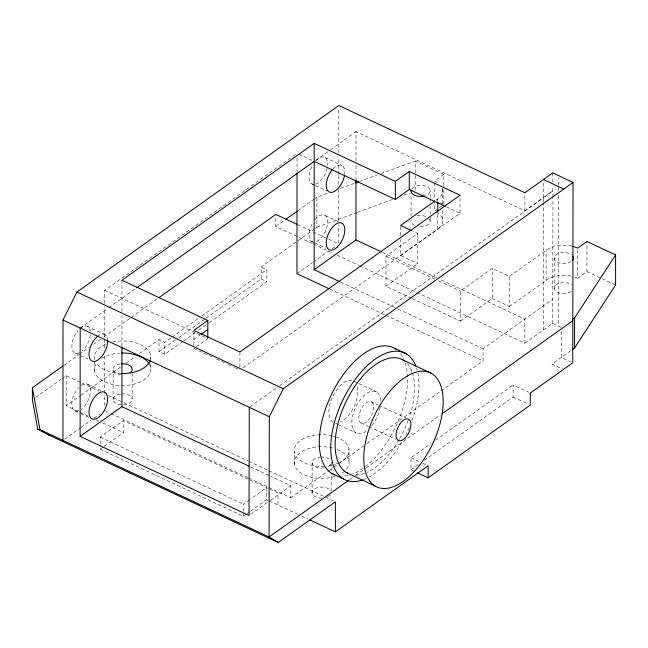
<?xml version="1.0" encoding="UTF-8"?>
<svg xmlns="http://www.w3.org/2000/svg" width="648" height="648" viewBox="0 0 648 648"><rect width="100%" height="100%" fill="white"/><g stroke="black" fill="none" stroke-linecap="round" stroke-linejoin="round"><path stroke-width="0.49" stroke-dasharray="3.24 2.43" d="M94.632 370.956L94.64 358.919A28.172 16.273 0 0 1 106.11 344.064M246.54 513.961L243.34 516.245L100.189 449.153L100.197 445.135M100.197 444.139L100.197 437.117L123.412 420.584L249.237 479.56M104.741 405.551L104.741 394.43M104.749 393.417L104.757 353.97M104.765 347.903L104.782 307.452M104.782 303.402L104.79 290.255L297.027 153.382M113.108 399.938L113.125 369.846M121.946 345.886L121.962 315.511M121.962 311.461L121.97 280.244M104.198 446.302L123.412 432.621L123.412 420.584M123.638 404.87A9.582 5.532 0 0 0 132.176 398.795L132.184 373.718M150.676 367.594L150.676 362.58M150.676 361.576L150.676 355.558M182.866 341.48L164.738 354.383L159.019 351.694L159.019 339.665L164.746 342.346L171.339 337.657M164.738 354.383L164.746 342.346M193.89 345.433L193.89 332.392M239.922 367.003L239.93 351.953M243.34 516.245L243.34 512.228M243.34 511.223L243.348 504.209L249.747 499.649M205.975 318.265L261.168 278.964L261.176 266.927L297.23 241.259M250.549 511.11L266.555 499.713L266.563 487.677L250.549 499.073M209.231 322.704L266.895 281.645L266.903 269.609L261.176 266.927M312.409 243.616L275.781 226.452L275.781 216.416M298.04 514.431L278.008 505.075L278.016 493.047L269.204 488.916M268.823 487.499L290.822 497.81L290.831 485.773L270.743 476.361M294.37 464.187L294.378 452.15M297.019 172.595L297.027 158.436M312.109 493.177L312.125 463.118M315.26 228.42L316.896 227.254L316.913 197.162L328.252 192.991M331.177 491.03L331.177 475M331.185 470.991L331.185 461.975A9.582 5.532 0 0 1 327.281 467.03M338.766 242.919L338.774 224.734M338.774 220.693L338.791 189.378M338.791 184.324L338.799 175.227M338.799 174.223L338.807 157.043M338.807 153.001L338.823 107.544M348.932 460.906L348.94 448.87M355.979 180.217L355.979 161.992M355.987 160.979L355.995 131.625L524.896 210.803L552.793 190.901L552.793 185.887M411.375 298.169L385.957 286.254L385.965 256.163L417.814 233.491L412.387 230.947M417.814 233.491L417.798 263.582L400.626 255.531L400.626 239.485M400.634 235.467L400.634 225.439M414.574 471.477L410.954 469.776L410.962 457.739L430.734 443.661M411.059 216.586L411.075 192.513M415.182 190.075L415.19 174.029M415.19 173.024L415.19 160.988L381.17 173.51M430.126 220.458L430.126 215.444M430.126 214.439L430.134 206.412M430.134 201.398L430.134 198.393M430.134 197.389L430.134 190.366M434.533 183.028L434.525 211.11L438.396 208.356M400.626 255.531L437.773 229.076L437.781 213.03M437.781 200.993L437.781 198.993A22.113 12.774 0 0 0 441.725 187.159M442.592 219.704L442.592 209.677M442.592 203.658L442.6 189.621M443.807 204.501L443.815 186.446M443.815 185.441L443.823 174.409L415.19 160.988M243.219 367.667L460.023 213.289L460.031 195.234M412.282 298.59L460.396 321.141L460.404 291.049L492.253 268.377L509.425 276.429L546.078 250.347A22.113 12.774 0 0 1 572.022 246.183M441.175 390.744L483.068 360.904L483.076 348.867L552.76 299.206L552.979 198.077M460.396 321.141L492.237 298.469L492.253 268.377M492.237 298.469L509.417 306.52L509.425 276.429M424.14 460.396L513.111 397.046L513.119 385.009L528.485 392.21M416.802 292.54L524.856 343.181L524.864 319.116L439.952 279.312M524.896 210.803L524.904 193.76M543.47 197.583L543.478 181.537M524.856 343.181L543.429 329.962L543.664 202.743M509.417 306.52L546.07 280.438L546.078 250.347M543.429 329.962L552.76 323.279L552.76 299.206M552.801 181.877L552.801 172.854M554.194 288.595L554.202 258.503M561.306 327.378L558.633 326.122L558.689 194.878M558.689 190.844L558.697 177.714M561.306 331.387L561.298 357.461L570.985 362.005M574.614 276.996A22.113 12.774 0 0 1 577.036 277.911L577.611 278.243L577.627 248.152M577.611 278.243L586.958 271.593L586.966 241.501M543.664 201.731L543.672 197.681L552.793 190.901M552.987 197.073L552.995 191.006M80.174 328.058L108.038 308.221M108.856 307.638L135.934 288.352M315.843 160.21L329.775 150.296M330.593 149.712L355.995 131.625M63.65 365.496L78.448 354.958M79.275 354.367L89.141 347.344M93.247 344.412L100.651 339.147M103.939 336.798L130.248 318.063M131.074 317.48L158.209 298.153M35.697 397.394L61.22 379.218M62.046 378.635L66.161 375.702L99.152 391.149M275.781 226.452L284.002 220.595M297.991 210.632L314.442 198.92M315.268 198.337L316.913 197.162M87.974 416.016L66.169 405.794L80.133 395.847M80.96 395.264L120.398 367.173M126.149 363.074L135.189 356.635M139.296 353.711L159.019 339.665M298.048 240.675L314.442 229.003M172.157 337.065L198.523 318.298M201.82 315.949L266.903 269.609M159.019 351.694L175.495 339.965M178.791 337.616L205.149 318.848M183.692 340.889L195.226 332.675M198.523 330.334L208.405 323.295M193.89 339.414L200.443 334.749M296.978 273.691L312.547 262.602M313.365 262.019L328.933 250.93M332.213 248.597L337.13 245.098M64.589 439.198L80.158 428.117M80.976 427.534L90.809 420.528M94.09 418.195L100.643 413.529M196.344 346.696L207.814 338.523L104.79 290.255M443.823 174.409L434.533 181.019A22.113 12.774 0 0 1 437.805 182.914M436.169 200.143L437.781 198.993M100.189 449.153L103.397 446.869M439.166 207.806L443.038 205.052M385.957 286.254L417.798 263.582M250.096 406.709L278.956 386.159M279.782 385.568L543.672 197.681M247.342 513.394L249.747 511.685M250.679 514.358L269.528 500.936M270.346 500.353L290.831 485.773M290.822 497.81L326.973 472.068M327.799 471.477L332.724 467.969M333.55 467.386L337.657 464.462M338.475 463.871L363.941 445.735M367.23 443.394L440.348 391.327M349.734 479.552L354.667 476.037M355.493 475.454L365.367 468.423M366.193 467.832L440.259 415.101M435.675 440.146L513.119 385.009M570.661 350.795L552.007 364.079L562.577 369.028M410.954 469.776L418.373 464.503M340.532 188.471L354.715 183.254M359.438 181.513L377.395 174.903M316.896 227.254L356.586 212.641M357.534 212.301L392.502 199.43M403.842 195.251L409.512 193.169M298.833 154.224L312.393 160.534M333.55 500.945L268.896 470.715M301.676 516.132L308.051 519.105M423.233 194.854L427.704 196.952M440.235 202.824L442.916 204.079M586.958 271.593L601.271 278.3M602.17 278.713L615.592 285.007M446.432 206.915L460.023 213.289M324.94 157.464L342.12 165.515M311.801 183.838L314.515 185.109M315.422 185.531L327.175 191.038M325.385 215.557L338.945 221.908M382.433 252.356L439.036 278.891M385.965 256.163L434.986 279.134M438.615 280.843L460.404 291.049M297.691 224.678L312.296 231.522M313.211 231.952L338.766 243.931M311.315 241.291L314.029 242.563M314.928 242.984L325.782 248.071M313.324 244.045L333.469 253.49M337.13 255.207L359.114 265.502M360.029 265.931L415.886 292.11M340.637 282.115L397.248 308.642M398.164 309.072L483.076 348.867M329.978 289.154L384.985 314.936M385.9 315.365L483.068 360.904M261.168 278.964L266.895 281.645M513.111 397.046L528.485 404.247M371.515 401.882A11.794 6.051 -64.8 0 1 368.153 420.35A11.794 6.051 -64.8 0 1 359.081 415.044A11.794 6.051 -64.8 0 1 371.515 401.882L377.873 404.854M378.78 405.284L406.021 418.017M360.985 422.974L368.25 426.368M369.158 426.789L395.491 439.101M193.89 348.446L211.936 356.902M216.456 359.016L227.286 364.087M228.185 364.516L234.511 367.473M235.41 367.894L239.922 370.008M410.962 457.739L421.808 462.826M422.715 463.247L428.142 465.791M86.97 326.163L104.15 334.214M75.338 353.209L87.998 359.146M87.699 384.272L101.266 390.631M108.313 395.442L247.917 460.874M248.824 461.303L267.989 470.286M250.655 466.949L269.827 475.932M104.741 410.613L110.241 413.189M111.156 413.618L247.739 477.617M248.662 478.046L267.908 487.069M250.152 479.982L268.329 488.503M96.147 419.847L98.877 421.127M102.514 422.828L123.412 432.621M266.555 499.713L268.321 500.54M269.204 500.953L278.008 505.075M74.561 410.646L79.988 413.189M80.887 413.61L89.027 417.425M100.197 437.117L243.348 504.209M354.48 381.551L358.004 383.211M358.879 383.624L376.496 391.919M335.737 423.411L338.386 424.651M339.26 425.064L356.003 432.945M552.76 323.279L558.633 326.122M66.161 375.702L66.169 405.794M400.464 353.549A70.033 35.932 -64.8 0 1 403.817 359.235M405.211 362.904A70.033 35.932 -64.8 0 1 365.432 466.528M363.285 468.123A70.033 35.932 -64.8 0 1 352.723 473.988M347.879 475.494A70.033 35.932 -64.8 0 1 342.144 476.191M81.138 385.422A14.742 7.582 -64.9 0 1 90.42 390.841A14.742 7.582 -64.9 0 1 81.13 409.496M78.724 410.791A14.742 7.582 -64.9 0 1 71.847 404.069A14.742 7.582 -64.9 0 1 78.732 387.545M314.871 219.745A14.742 7.582 -64.9 0 1 327.637 221.519A14.742 7.582 -64.9 0 1 315.284 241.963M313.122 242.093A14.742 7.582 -64.9 0 1 312.287 223.625M416.664 368.291A70.033 35.932 -64.8 0 1 417.231 370.251M417.879 373.037A70.033 35.932 -64.8 0 1 411.723 421.322M409.212 427.583A70.033 35.932 -64.8 0 1 405.964 434.573M401.614 442.584A70.033 35.932 -64.8 0 1 369.417 476.879M365.901 478.645A70.033 35.932 -64.8 0 1 363.317 479.698M407.438 363.722A63.034 32.335 -64.8 0 1 412.088 371.92M412.403 372.843A63.034 32.335 -64.8 0 1 409.18 417.596M408.232 420.285A63.034 32.335 -64.8 0 1 399.662 438.696M399.176 439.53A63.034 32.335 -64.8 0 1 366.995 472.311M364.476 473.34A63.034 32.335 -64.8 0 1 354.91 475.025M315.973 160.736A14.742 7.582 -64.9 0 1 327.58 165.661M327.167 168.253A14.742 7.582 -64.9 0 1 315.965 183.983M313.721 184.38A14.742 7.582 -64.9 0 1 312.725 165.127M333.153 168.788A14.742 7.582 -64.9 0 1 344.655 174.563M80.15 328.439A14.742 7.582 -64.9 0 1 90.266 330.853M90.331 334.984A14.742 7.582 -64.9 0 1 82.158 350.933M79.736 352.585A14.742 7.582 -64.9 0 1 71.92 347.571A14.742 7.582 -64.9 0 1 77.792 330.861M97.322 336.49A14.742 7.582 -64.9 0 1 107.568 339.852M436.242 212.001A22.113 12.774 0 0 1 437.773 229.076M429.543 219.048A9.582 5.532 0 0 1 419.086 226.492M414.558 225.326A9.582 5.532 0 0 1 411.132 220.158M417.166 215.857A9.582 5.532 0 0 1 426.627 216.732M411.853 188.681A9.582 5.532 0 0 1 426.643 186.64A9.582 5.532 0 0 1 426.23 195.421M330.391 494.861A9.582 5.532 0 0 1 329.087 496.093M328.536 496.457A9.582 5.532 0 0 1 327.272 497.089M321.805 498.142A9.582 5.532 0 0 1 312.142 493.339A9.582 5.532 0 0 1 319.278 487.239A9.582 5.532 0 0 1 330.593 490.625M324.292 467.864A9.582 5.532 0 0 1 312.336 463.83A9.582 5.532 0 0 1 319.837 457.107M320.655 457.043A9.582 5.532 0 0 1 330.601 460.566M121.144 374.747A9.582 5.532 0 0 1 113.068 369.368A9.582 5.532 0 0 1 120.836 363.844M148.959 363.463A28.172 16.273 0 0 1 121.897 385.544A28.172 16.273 0 0 1 96.925 362.637M101.444 358.563A28.172 16.273 0 0 1 119.726 353.087M121.646 393.863A9.582 5.532 0 0 1 132.176 398.795M121.136 404.83A9.582 5.532 0 0 1 113.06 399.452A9.582 5.532 0 0 1 120.82 393.927M335.567 436.857A27.427 15.844 0 0 1 339.633 462.478M337.762 463.336A27.427 15.844 0 0 1 326.527 466.098M324.51 466.268A27.427 15.844 0 0 1 294.427 448.594A27.427 15.844 0 0 1 330.934 435.602M332.829 436.039A27.427 15.844 0 0 1 334.668 436.566M337.3 449.534A27.427 15.844 0 0 1 345.635 470.237M345.028 470.837A27.427 15.844 0 0 1 340.524 474.053M335.178 476.337A27.427 15.844 0 0 1 294.257 463.296A27.427 15.844 0 0 1 332.829 448.076M546.07 280.438A22.113 12.774 0 0 1 572.006 276.275M571.082 291.681A9.582 5.532 0 0 1 556.964 292.029A9.582 5.532 0 0 1 557.588 283.873A9.582 5.532 0 0 1 571.593 284.95M571.091 261.589A9.582 5.532 0 0 1 556.972 261.938A9.582 5.532 0 0 1 557.596 253.789A9.582 5.532 0 0 1 571.609 254.858M120.974 373.483A28.172 16.273 0 0 1 96.35 363.058M112.582 342.039A28.172 16.273 0 0 1 150.676 358.968M357.323 386.864A22.947 11.769 -64.8 0 1 340.297 422.099M333.096 422.164A22.947 11.769 -64.8 0 1 332.505 397.046A22.947 11.769 -64.8 0 1 352.18 380.538M366.209 431.147A22.947 11.769 -64.8 0 1 351.799 423.047A22.947 11.769 -64.8 0 1 365.788 394.081A22.947 11.769 -64.8 0 1 380.692 401.177M380.206 407.333A22.947 11.769 -64.8 0 1 371.75 425.785"/><path stroke-width="0.97" d="M62.832 366.079L32.408 387.747L32.4 399.735L37.73 429.243L49.151 435.156L278.186 542.481L335.372 501.795L335.364 531.862L309.874 519.955M278.186 542.481L269.074 536.981L62.945 440.365L62.994 320.007L76.934 292.029L338.823 105.519L524.904 192.756L552.801 172.854L573.035 182.453L572.751 362.831L530.299 393.061L530.291 405.097L428.134 477.827L417.288 472.74M62.994 320.007L249.269 407.292L249.035 515.525L80.125 436.379L80.174 328.058M80.125 436.379L121.921 406.628L121.946 346.899M207.814 337.519L207.822 320.468L121.97 280.244L314.207 143.378L395.345 181.367L409.277 171.445L460.031 195.234L239.93 351.953L193.89 330.391L207.822 320.468M297.019 173.599L296.978 273.691L329.062 288.725M339.722 281.686L314.159 269.706L314.207 143.378M314.159 269.706L355.954 239.946L355.979 180.217M136.752 287.769L314.207 161.376L395.345 199.422L395.345 181.367M395.345 199.422L409.269 189.5L409.277 171.445M428.134 477.827L428.142 465.791L335.364 531.862M437.781 212.026L437.781 201.998M572.225 349.685L574.565 348.017L574.582 317.925L615.6 254.915L586.966 241.501L577.627 248.152L577.044 247.828A22.113 12.774 0 0 0 572.897 246.402M615.6 254.915L615.592 285.007L574.565 348.017M573.035 182.453L283.257 388.735L269.317 416.705L269.074 536.981L348.908 480.144M159.027 297.57L275.781 214.415L296.776 224.249M285.655 219.421L297.165 211.224M201.269 334.166L207.822 329.5M434.549 201.293L400.634 225.439L411.48 230.526M572.233 319.594L574.582 317.925M441.904 413.926L572.767 320.76M355.655 182.906L358.49 181.861M37.73 429.243L39.982 429.673L62.945 440.365M543.478 179.537L563.752 189.046M409.269 189.5L445.524 206.493M355.954 239.946L381.518 251.926M76.934 292.029L283.257 388.735M121.921 406.628L248.832 466.09M394.673 348.389L406.118 353.784M402.991 360.021L431.625 373.491A63.034 32.335 -64.8 0 1 413.651 472.181A63.034 32.335 -64.8 0 1 365.156 443.831A63.034 32.335 -64.8 0 1 431.625 373.491M249.269 407.292L269.317 416.705M346.704 472.708L375.33 486.178M332.124 473.599L343.578 478.985M49.151 435.156L39.982 429.673L32.408 387.747M334.651 474.83A70.033 35.932 -64.8 0 1 331.881 393.636A70.033 35.932 -64.8 0 1 396.244 349.426M362.321 480.047A70.033 35.932 -64.8 0 1 342.428 400.885A70.033 35.932 -64.8 0 1 416.008 366.412M348.373 473.558A63.034 32.335 -64.8 0 1 346.85 399.994A63.034 32.335 -64.8 0 1 404.571 361.066M107.609 340.605A14.742 7.582 -64.9 0 1 98.933 359.308A14.742 7.582 -64.9 0 1 89.084 355.371A14.742 7.582 -64.9 0 1 97.322 336.49M344.517 175.43A14.742 7.582 -64.9 0 1 329.2 192.002A14.742 7.582 -64.9 0 1 332.57 169.428M424.035 196.109A9.582 5.532 0 0 1 411.14 190.067M121.654 363.771A9.582 5.532 0 0 1 131.082 366.638A9.582 5.532 0 0 1 130.094 372.762M121.557 353.014A28.172 16.273 0 0 1 148.959 363.463M572.759 256.138A9.582 5.532 0 0 1 572.435 260.375M150.214 360.636A28.172 16.273 0 0 1 121.897 373.507M100.707 415.425A14.742 7.582 -64.9 0 0 104.879 392.324A14.742 7.582 -64.9 0 0 89.335 408.783A14.742 7.582 -64.9 0 0 100.707 415.425M337.26 247.058A14.742 7.582 -64.9 0 0 342.565 223.609A14.742 7.582 -64.9 0 0 326.762 238.748A14.742 7.582 -64.9 0 0 337.26 247.058M405.381 437.756A11.794 6.051 -64.8 0 0 408.742 419.288A11.794 6.051 -64.8 0 0 396.309 432.451A11.794 6.051 -64.8 0 0 405.381 437.756"/></g></svg>
